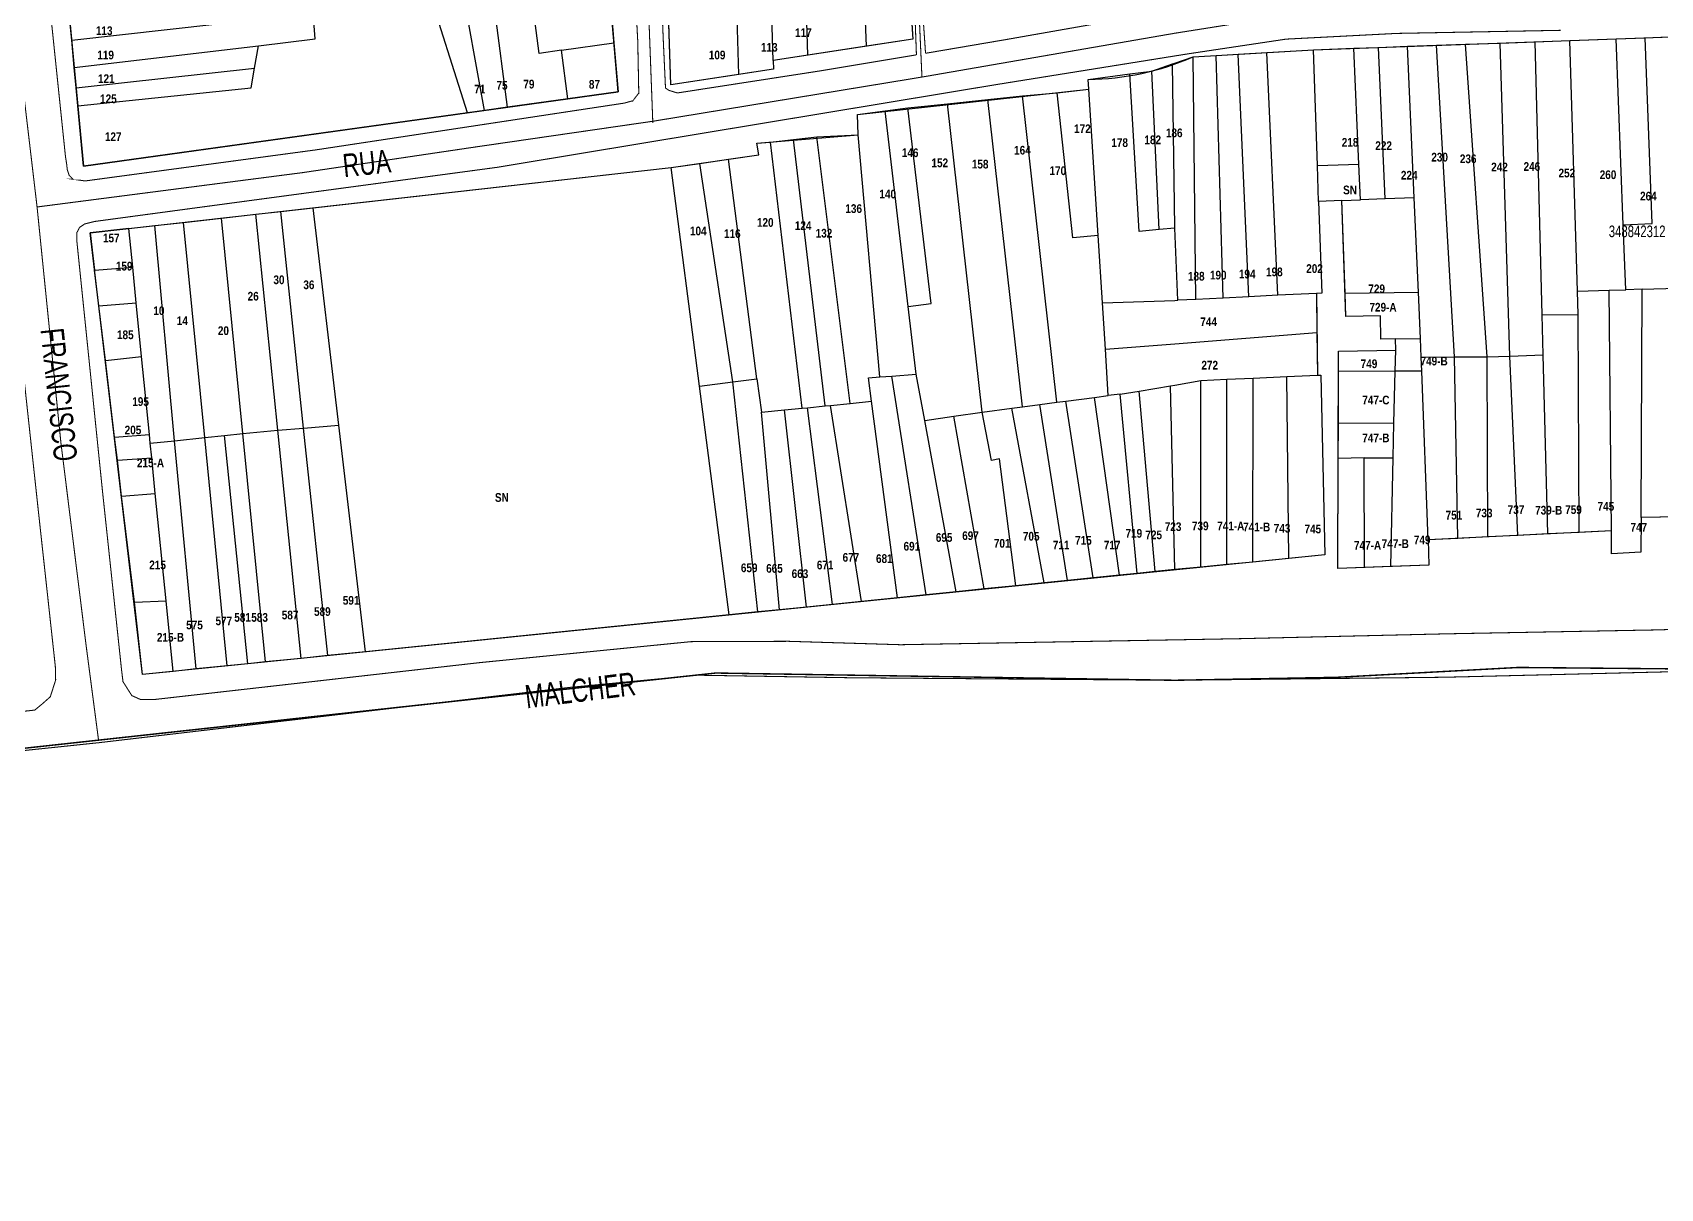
# Model space of a CAD drawing. Extents: x 203136 to 205923, y 4839890 to 4842982.
# Drawn here: x 204439.9 to 204720.6, y 4839889.9 to 4840089.2 of the extents above; entities that cross this region are included whole.
import ezdxf
from ezdxf.enums import TextEntityAlignment as Align

# ---------------------------------------------------------------- set-up
doc = ezdxf.new("R2010")
doc.units = 0
doc.header["$LTSCALE"] = 1.5
doc.header["$MEASUREMENT"] = 0
doc.linetypes.add('TRACO_11', pattern=[8, 3, -1, 3, -1])
for name, color, linetype in [('CD_MALHA_LOTES', 40, 'CONTINUOUS'), ('CD_TXT_QUADRA', 7, 'CONTINUOUS'), ('LM-LIM-SETOR-FISCAL', 7, 'CONTINUOUS'), ('RU-QUADRAS', 210, 'CONTINUOUS'), ('SV-EIXO-RUA-PAV', 20, 'CONTINUOUS'), ('SV-RUA-PAVIM-S-GUIA-C-GUIA', 7, 'CONTINUOUS'), ('SV-TXT-RUA-PAV-S-GUIA-C-GUIA', 7, 'CONTINUOUS'), ('Th_NmrPort', 1, 'CONTINUOUS')]:
    doc.layers.add(name, color=color, linetype=linetype)
doc.styles.add('3488-41-2D_TXTB$0$ARIAL', font='ARIAL.TTF')
doc.styles.add('ARIAL', font='ARIAL.TTF')
doc.styles.get("Standard").update_dxf_attribs({"font": 'swisscbo.ttf'})
doc.linetypes.add('Limite', pattern='A,20,-3,[130,ltypeshp.shx,S=6.35,R=0,X=0,Y=0],-3,20', length=46)

msp = doc.modelspace()

# ---------------------------------------------------------------- linework, layer by layer
at = {"layer": 'CD_MALHA_LOTES', "linetype": 'Continuous', "flags": 128}
for points in [[(204573.58, 4840085.35), (204572, 4840136.61)], [(204583.66, 4840086.89), (204582.47, 4840116.89)], [(204589.77, 4840117.18), (204591.67, 4840088.11)], [(204549.93, 4840080.21), (204548.87, 4840113.55)], [(204561.68, 4840082.01), (204560.95, 4840105.52)], [(204567.61, 4840084.43), (204566.94, 4840105.91)], [(204514.87, 4840075.38), (204507.68, 4840098.11)], [(204517.84, 4840075.79), (204513.65, 4840098.92)], [(204539.46, 4840095.38), (204540.14, 4840087.43)], [(204446.66, 4840087.92), (204488.3, 4840092.57)], [(204488.61, 4840088.12), (204488.3, 4840092.57)], [(204521.81, 4840076.34), (204519.63, 4840092.67)], [(204527.27, 4840085.64), (204526.23, 4840093.57)], [(204446.66, 4840087.92), (204446.29, 4840091.81)], [(204447.1, 4840083.18), (204446.66, 4840087.92)], [(204447.1, 4840083.18), (204478.88, 4840086.96)], [(204478.17, 4840083.07), (204478.88, 4840086.96)], [(204478.88, 4840086.96), (204488.61, 4840088.12)], [(204531.09, 4840086.17), (204540.14, 4840087.43)], [(204540.14, 4840087.43), (204540.87, 4840078.98)], [(204583.66, 4840086.89), (204573.58, 4840085.35)], [(204591.67, 4840088.11), (204583.66, 4840086.89)], [(204660.73, 4840086.27), (204667.72, 4840086.52)], [(204667.72, 4840086.52), (204671.96, 4840086.67)], [(204668.59, 4840066.54), (204667.72, 4840086.52)], [(204671.96, 4840086.67), (204676.96, 4840086.85)], [(204673.11, 4840060.56), (204671.96, 4840086.67)], [(204676.96, 4840086.85), (204681.95, 4840087.03)], [(204678.11, 4840060.75), (204676.96, 4840086.85)], [(204681.95, 4840087.03), (204686.95, 4840087.21)], [(204685.03, 4840033.32), (204681.95, 4840087.03)], [(204686.95, 4840087.21), (204692.95, 4840087.42)], [(204690.71, 4840033.34), (204686.95, 4840087.21)], [(204692.95, 4840087.42), (204698.94, 4840087.64)], [(204694.62, 4840033.45), (204692.95, 4840087.42)], [(204698.94, 4840087.64), (204704.94, 4840087.85)], [(204700.16, 4840040.55), (204698.94, 4840087.64)], [(204704.94, 4840087.85), (204712.94, 4840088.14)], [(204706.28, 4840044.63), (204704.94, 4840087.85)], [(204712.94, 4840088.14), (204717.93, 4840088.32)], [(204714.15, 4840056.08), (204712.94, 4840088.14)], [(204714.15, 4840056.08), (204719.11, 4840056.28), (204717.93, 4840088.32)], [(204717.93, 4840088.32), (204721.93, 4840088.46)], [(204531.09, 4840086.17), (204527.27, 4840085.64)], [(204532.19, 4840077.78), (204531.09, 4840086.17)], [(204567.61, 4840084.43), (204567.66, 4840082.92), (204561.68, 4840082.01)], [(204573.58, 4840085.35), (204567.61, 4840084.43)], [(204632.86, 4840082.59), (204636.43, 4840083.82)], [(204636.43, 4840083.82), (204636.83, 4840083.96)], [(204636.83, 4840055.64), (204636.43, 4840083.82)], [(204636.83, 4840083.96), (204640, 4840085.05)], [(204640, 4840085.05), (204643.99, 4840085.29)], [(204640.45, 4840043.2), (204640, 4840085.05)], [(204643.99, 4840085.29), (204647.74, 4840085.51)], [(204645.15, 4840043.44), (204643.99, 4840085.29)], [(204647.74, 4840085.51), (204652.73, 4840085.81)], [(204649.58, 4840043.66), (204647.74, 4840085.51)], [(204652.73, 4840085.81), (204660.73, 4840086.27)], [(204654.57, 4840043.92), (204652.73, 4840085.81)], [(204661.42, 4840066.29), (204660.73, 4840086.27)], [(204447.43, 4840079.67), (204447.1, 4840083.18)], [(204447.43, 4840079.67), (204478.17, 4840083.07)], [(204477.56, 4840079.7), (204478.17, 4840083.07)], [(204561.68, 4840082.01), (204549.93, 4840080.21)], [(204621.92, 4840081.13), (204629.1, 4840082.09)], [(204622.02, 4840079.48), (204621.92, 4840081.13)], [(204629.1, 4840082.09), (204632.86, 4840082.59)], [(204630.71, 4840054.9), (204629.1, 4840082.09)], [(204634.13, 4840055.25), (204632.86, 4840082.59)], [(204447.73, 4840076.57), (204447.43, 4840079.67)], [(204447.73, 4840076.57), (204477.56, 4840079.7)], [(204540.87, 4840078.98), (204532.19, 4840077.78)], [(204604.59, 4840077.66), (204610.57, 4840078.29)], [(204610.57, 4840078.29), (204616.54, 4840078.86)], [(204616.51, 4840025.48), (204610.57, 4840078.29)], [(204616.54, 4840078.86), (204622.02, 4840079.48)], [(204619.26, 4840053.83), (204616.54, 4840078.86)], [(204623.65, 4840054.23), (204622.02, 4840079.48)], [(204448.7, 4840066.2), (204447.73, 4840076.57)], [(204514.87, 4840075.38), (204448.7, 4840066.2)], [(204517.84, 4840075.79), (204514.87, 4840075.38)], [(204521.81, 4840076.34), (204517.84, 4840075.79)], [(204532.19, 4840077.78), (204521.81, 4840076.34)], [(204582.27, 4840071.58), (204582.11, 4840075.11), (204586.92, 4840075.74)], [(204586.92, 4840075.74), (204590.8, 4840076.22)], [(204590.89, 4840041.98), (204586.92, 4840075.74)], [(204590.8, 4840076.22), (204597.64, 4840076.93)], [(204594.85, 4840042.51), (204590.8, 4840076.22)], [(204597.64, 4840076.93), (204604.59, 4840077.66)], [(204603.62, 4840023.79), (204597.64, 4840076.93)], [(204610.56, 4840024.7), (204604.59, 4840077.66)], [(204559.91, 4840067.39), (204565.11, 4840068.14), (204564.8, 4840070.17), (204567.15, 4840070.35)], [(204567.15, 4840070.35), (204571.12, 4840070.8)], [(204572.61, 4840024.46), (204567.15, 4840070.35)], [(204571.12, 4840070.8), (204575.09, 4840071.25)], [(204576.54, 4840024.86), (204571.12, 4840070.8)], [(204575.09, 4840071.25), (204582.27, 4840071.58)], [(204580.87, 4840025.29), (204575.09, 4840071.25)], [(204585.96, 4840029.84), (204582.27, 4840071.58)], [(204554.96, 4840066.67), (204559.91, 4840067.39)], [(204564.8, 4840029.55), (204559.91, 4840067.39)], [(204488.28, 4840059.02), (204550.01, 4840065.96)], [(204550.01, 4840065.96), (204554.96, 4840066.67)], [(204554.88, 4840028.27), (204550.01, 4840065.96)], [(204560.61, 4840029.01), (204554.96, 4840066.67)], [(204661.42, 4840066.29), (204668.59, 4840066.54)], [(204661.63, 4840060.11), (204661.42, 4840066.29)], [(204668.86, 4840060.39), (204668.59, 4840066.54)], [(204482.69, 4840058.38), (204488.28, 4840059.02)], [(204492.71, 4840021.54), (204488.28, 4840059.02)], [(204661.63, 4840060.11), (204662.18, 4840044.3), (204661.25, 4840044.25)], [(204665.63, 4840060.26), (204661.63, 4840060.11)], [(204665.63, 4840060.26), (204668.86, 4840060.39)], [(204666.18, 4840044.27), (204665.63, 4840060.26)], [(204673.11, 4840060.56), (204668.86, 4840060.39)], [(204678.11, 4840060.75), (204673.11, 4840060.56)], [(204678.83, 4840044.47), (204678.11, 4840060.75)], [(204456.49, 4840055.43), (204460.97, 4840055.93)], [(204460.97, 4840055.93), (204465.95, 4840056.49)], [(204464.39, 4840018.81), (204460.97, 4840055.93)], [(204465.95, 4840056.49), (204472.48, 4840057.23)], [(204469.58, 4840019.42), (204465.95, 4840056.49)], [(204472.48, 4840057.23), (204478.37, 4840057.9)], [(204476.16, 4840020.07), (204472.48, 4840057.23)], [(204478.37, 4840057.9), (204482.69, 4840058.38)], [(204482.18, 4840020.66), (204478.37, 4840057.9)], [(204486.62, 4840021), (204482.69, 4840058.38)], [(204636.83, 4840055.52), (204636.83, 4840055.64)], [(204714.58, 4840044.89), (204714.15, 4840056.08)], [(204456.49, 4840055.43), (204449.83, 4840054.68)], [(204449.83, 4840054.68), (204450.59, 4840048.28)], [(204457.16, 4840048.75), (204456.49, 4840055.43)], [(204623.65, 4840054.23), (204619.26, 4840053.83)], [(204624.37, 4840042.64), (204623.65, 4840054.23)], [(204634.13, 4840055.25), (204630.71, 4840054.9)], [(204636.83, 4840055.52), (204634.13, 4840055.25)], [(204637.33, 4840043.06), (204636.83, 4840055.52)], [(204450.59, 4840048.28), (204457.16, 4840048.75)], [(204451.33, 4840042.11), (204450.59, 4840048.28)], [(204457.77, 4840042.64), (204457.16, 4840048.75)], [(204666.18, 4840044.27), (204678.83, 4840044.47)], [(204679.18, 4840036.46), (204678.83, 4840044.47)], [(204706.28, 4840044.63), (204711.71, 4840044.8)], [(204706.4, 4840040.63), (204706.28, 4840044.63)], [(204711.71, 4840044.8), (204714.58, 4840044.89)], [(204712.1, 4840003.33), (204711.71, 4840044.8)], [(204717.44, 4840044.98), (204714.58, 4840044.89)], [(204717.22, 4840005.64), (204717.44, 4840044.98)], [(204717.44, 4840044.98), (204723.48, 4840045.16)], [(204451.33, 4840042.11), (204457.77, 4840042.64)], [(204452.46, 4840032.68), (204451.33, 4840042.11)], [(204458.7, 4840033.38), (204457.77, 4840042.64)], [(204590.89, 4840041.98), (204594.85, 4840042.51)], [(204592.26, 4840030.3), (204590.89, 4840041.98)], [(204624.37, 4840042.64), (204636.83, 4840043.04)], [(204624.86, 4840034.64), (204624.37, 4840042.64)], [(204636.83, 4840043.04), (204637.33, 4840043.06)], [(204640.45, 4840043.2), (204637.33, 4840043.06)], [(204645.15, 4840043.44), (204640.45, 4840043.2)], [(204649.58, 4840043.66), (204645.15, 4840043.44)], [(204654.57, 4840043.92), (204649.58, 4840043.66)], [(204661.25, 4840044.25), (204654.57, 4840043.92)], [(204661.25, 4840044.25), (204661.34, 4840037.52)], [(204666.32, 4840040.28), (204666.18, 4840044.27)], [(204672.32, 4840040.38), (204666.32, 4840040.28)], [(204672.38, 4840036.39), (204672.32, 4840040.38)], [(204700.16, 4840040.55), (204706.4, 4840040.63)], [(204700.34, 4840033.65), (204700.16, 4840040.55)], [(204706.53, 4840003.05), (204706.4, 4840040.63)], [(204636.83, 4840035.58), (204661.34, 4840037.52)], [(204661.34, 4840037.52), (204661.44, 4840030.14)], [(204674.91, 4840036.41), (204672.38, 4840036.39)], [(204674.91, 4840036.41), (204679.18, 4840036.46)], [(204674.95, 4840034.44), (204674.91, 4840036.41)], [(204679.32, 4840033.26), (204679.18, 4840036.46)], [(204452.46, 4840032.68), (204458.7, 4840033.38)], [(204460.05, 4840019.92), (204458.7, 4840033.38)], [(204624.86, 4840034.64), (204636.83, 4840035.58)], [(204625.35, 4840026.63), (204624.86, 4840034.64)], [(204665.07, 4840030.8), (204665.08, 4840034.3), (204674.95, 4840034.44)], [(204674.8, 4840030.84), (204674.95, 4840034.44)], [(204679.32, 4840033.26), (204685.03, 4840033.32)], [(204679.41, 4840030.86), (204679.32, 4840033.26)], [(204685.03, 4840033.32), (204690.71, 4840033.34)], [(204685.66, 4840002), (204685.03, 4840033.32)], [(204690.71, 4840033.34), (204694.62, 4840033.45)], [(204690.82, 4840002.26), (204690.71, 4840033.34)], [(204694.62, 4840033.45), (204700.34, 4840033.65)], [(204695.98, 4840002.52), (204694.62, 4840033.45)], [(204701.14, 4840002.78), (204700.34, 4840033.65)], [(204454.04, 4840019.47), (204452.46, 4840032.68)], [(204665.04, 4840021.8), (204665.07, 4840030.8)], [(204674.8, 4840030.84), (204665.07, 4840030.8)], [(204674.6, 4840021.88), (204674.8, 4840030.84)], [(204679.41, 4840030.86), (204674.8, 4840030.84)], [(204680.5, 4840001.74), (204679.41, 4840030.86)], [(204554.88, 4840028.27), (204560.61, 4840029.01)], [(204559.98, 4839988.82), (204554.88, 4840028.27)], [(204560.61, 4840029.01), (204564.8, 4840029.55)], [(204564.94, 4839989.33), (204560.61, 4840029.01)], [(204564.8, 4840029.55), (204565.55, 4840023.75)], [(204584.54, 4840025.66), (204584.01, 4840029.7), (204585.96, 4840029.84)], [(204585.96, 4840029.84), (204588.05, 4840030)], [(204588.05, 4840030), (204592.26, 4840030.3)], [(204593.95, 4839992.27), (204588.05, 4840030)], [(204593.73, 4840022.31), (204592.26, 4840030.3)], [(204630.67, 4840027.37), (204636.08, 4840028.32)], [(204636.08, 4840028.32), (204636.83, 4840028.45)], [(204636.83, 4839996.63), (204636.08, 4840028.32)], [(204636.83, 4840028.45), (204641.33, 4840029.23)], [(204641.32, 4839997.06), (204641.33, 4840029.23)], [(204641.33, 4840029.23), (204645.83, 4840029.44)], [(204645.79, 4839997.5), (204645.83, 4840029.44)], [(204645.83, 4840029.44), (204650.32, 4840029.64)], [(204650.27, 4839997.94), (204650.32, 4840029.64)], [(204650.32, 4840029.64), (204656.17, 4840029.91)], [(204656.17, 4840029.91), (204661.44, 4840030.14)], [(204656.49, 4839998.54), (204656.17, 4840029.91)], [(204661.44, 4840030.14), (204662.01, 4840030.17), (204662.71, 4839999.15)], [(204573.51, 4840024.55), (204576.54, 4840024.86)], [(204576.54, 4840024.86), (204577.49, 4840024.95)], [(204577.49, 4840024.95), (204580.87, 4840025.29)], [(204582.82, 4839991.14), (204577.49, 4840024.95)], [(204580.87, 4840025.29), (204584.54, 4840025.66)], [(204589, 4839991.77), (204584.54, 4840025.66)], [(204610.56, 4840024.7), (204613.57, 4840025.09)], [(204613.57, 4840025.09), (204616.51, 4840025.48)], [(204618.33, 4839994.75), (204613.57, 4840025.09)], [(204616.51, 4840025.48), (204618.02, 4840025.67)], [(204618.02, 4840025.67), (204622.99, 4840026.32)], [(204622.74, 4839995.19), (204618.02, 4840025.67)], [(204622.99, 4840026.32), (204625.35, 4840026.63)], [(204627.28, 4839995.66), (204622.99, 4840026.32)], [(204627.4, 4840026.9), (204625.35, 4840026.63)], [(204627.4, 4840026.9), (204630.67, 4840027.37)], [(204630.36, 4839995.97), (204627.4, 4840026.9)], [(204633.45, 4839996.28), (204630.67, 4840027.37)], [(204565.55, 4840023.75), (204569.53, 4840024.15)], [(204568.68, 4839989.71), (204565.55, 4840023.75)], [(204569.53, 4840024.15), (204572.61, 4840024.46)], [(204573.33, 4839990.18), (204569.53, 4840024.15)], [(204572.61, 4840024.46), (204573.51, 4840024.55)], [(204577.81, 4839990.63), (204573.51, 4840024.55)], [(204593.73, 4840022.31), (204598.76, 4840023.06)], [(204599.13, 4839992.8), (204593.73, 4840022.31)], [(204598.76, 4840023.06), (204603.62, 4840023.79)], [(204603.95, 4839993.29), (204598.76, 4840023.06)], [(204603.62, 4840023.79), (204608.76, 4840024.46)], [(204609.41, 4839993.84), (204606.63, 4840015.73), (204605.23, 4840015.44), (204603.62, 4840023.79)], [(204608.76, 4840024.46), (204610.56, 4840024.7)], [(204614.29, 4839994.34), (204608.76, 4840024.46)], [(204454.04, 4840019.47), (204460.05, 4840019.92)], [(204454.52, 4840015.5), (204454.04, 4840019.47)], [(204460.2, 4840018.43), (204460.05, 4840019.92)], [(204464.39, 4840018.81), (204469.58, 4840019.42)], [(204469.58, 4840019.42), (204472.97, 4840019.75)], [(204473.44, 4839980.04), (204469.58, 4840019.42)], [(204472.97, 4840019.75), (204476.16, 4840020.07)], [(204476.99, 4839980.4), (204472.97, 4840019.75)], [(204476.16, 4840020.07), (204482.18, 4840020.66)], [(204480.05, 4839980.71), (204476.16, 4840020.07)], [(204482.18, 4840020.66), (204486.62, 4840021)], [(204486.19, 4839981.33), (204482.18, 4840020.66)], [(204486.62, 4840021), (204492.71, 4840021.54)], [(204490.79, 4839981.8), (204486.62, 4840021)], [(204497.32, 4839982.46), (204492.71, 4840021.54)], [(204665.02, 4840015.8), (204665.04, 4840021.8)], [(204674.6, 4840021.88), (204665.04, 4840021.8)], [(204674.48, 4840015.9), (204674.6, 4840021.88)], [(204460.2, 4840018.43), (204464.39, 4840018.81)], [(204460.45, 4840015.93), (204460.2, 4840018.43)], [(204468.12, 4839979.5), (204464.39, 4840018.81)], [(204454.52, 4840015.5), (204460.45, 4840015.93)], [(204455.26, 4840009.3), (204454.52, 4840015.5)], [(204461.06, 4840009.78), (204460.45, 4840015.93)], [(204664.96, 4839996.8), (204665.02, 4840015.8)], [(204669.46, 4840015.88), (204665.02, 4840015.8)], [(204669.46, 4840015.88), (204674.48, 4840015.9)], [(204669.52, 4839996.97), (204669.46, 4840015.88)], [(204674.08, 4839997.15), (204674.48, 4840015.9)], [(204455.26, 4840009.3), (204461.06, 4840009.78)], [(204457.46, 4839991), (204455.26, 4840009.3)], [(204462.91, 4839991.27), (204461.06, 4840009.78)], [(204717.22, 4840005.64), (204717.19, 4839999.64)], [(204723.67, 4840005.75), (204717.22, 4840005.64)], [(204695.98, 4840002.52), (204690.82, 4840002.26)], [(204701.14, 4840002.78), (204695.98, 4840002.52)], [(204706.53, 4840003.05), (204701.14, 4840002.78)], [(204712.1, 4840003.33), (204706.53, 4840003.05)], [(204712.14, 4839999.33), (204712.1, 4840003.33)], [(204680.5, 4840001.74), (204680.66, 4839997.4), (204674.08, 4839997.15)], [(204685.66, 4840002), (204680.5, 4840001.74)], [(204690.82, 4840002.26), (204685.66, 4840002)], [(204717.19, 4839999.64), (204712.14, 4839999.33)], [(204641.32, 4839997.06), (204636.83, 4839996.63)], [(204645.79, 4839997.5), (204641.32, 4839997.06)], [(204650.27, 4839997.94), (204645.79, 4839997.5)], [(204656.49, 4839998.54), (204650.27, 4839997.94)], [(204662.71, 4839999.15), (204656.49, 4839998.54)], [(204669.52, 4839996.97), (204664.96, 4839996.8)], [(204674.08, 4839997.15), (204669.52, 4839996.97)], [(204614.29, 4839994.34), (204609.41, 4839993.84)], [(204618.33, 4839994.75), (204614.29, 4839994.34)], [(204622.74, 4839995.19), (204618.33, 4839994.75)], [(204627.28, 4839995.66), (204622.74, 4839995.19)], [(204630.36, 4839995.97), (204627.28, 4839995.66)], [(204633.45, 4839996.28), (204630.36, 4839995.97)], [(204636.83, 4839996.63), (204633.45, 4839996.28)], [(204457.46, 4839991), (204462.91, 4839991.27)], [(204464.13, 4839979.09), (204462.91, 4839991.27)], [(204582.82, 4839991.14), (204577.81, 4839990.63)], [(204589, 4839991.77), (204582.82, 4839991.14)], [(204593.95, 4839992.27), (204589, 4839991.77)], [(204599.13, 4839992.8), (204593.95, 4839992.27)], [(204603.95, 4839993.29), (204599.13, 4839992.8)], [(204609.41, 4839993.84), (204603.95, 4839993.29)], [(204458.83, 4839978.55), (204457.46, 4839991)], [(204559.98, 4839988.82), (204497.32, 4839982.46)], [(204564.94, 4839989.33), (204559.98, 4839988.82)], [(204568.68, 4839989.71), (204564.94, 4839989.33)], [(204573.33, 4839990.18), (204568.68, 4839989.71)], [(204577.81, 4839990.63), (204573.33, 4839990.18)], [(204473.44, 4839980.04), (204468.12, 4839979.5)], [(204476.99, 4839980.4), (204473.44, 4839980.04)], [(204480.05, 4839980.71), (204476.99, 4839980.4)], [(204486.19, 4839981.33), (204480.05, 4839980.71)], [(204490.79, 4839981.8), (204486.19, 4839981.33)], [(204497.32, 4839982.46), (204490.79, 4839981.8)], [(204464.13, 4839979.09), (204458.83, 4839978.55)], [(204468.12, 4839979.5), (204464.13, 4839979.09)]]:
    msp.add_lwpolyline(points, dxfattribs=at)
at = {"layer": 'LM-LIM-SETOR-FISCAL', "linetype": 'Limite', "ltscale": 0.1, "flags": 128}
msp.add_lwpolyline([(205796.637551, 4840879.134685, 0.25, 0.25, 0), (205808.48727, 4840856.309356, 0.25, 0.25, 0), (205816.796096, 4840831.429166, 0.25, 0.25, 0), (205829.551494, 4840801.498184, 0.25, 0.25, 0), (205834.603136, 4840789.879406, 0.25, 0.25, 0), (205840.59, 4840778.23, 0.25, 0.25, 0), (205847.483918, 4840761.167439, 0.25, 0.25, 0), (205854.08, 4840746.99, 0.25, 0.25, 0), (205877.51, 4840691.54, 0.25, 0.25, 0), (205884.885858, 4840672.908494, 0.25, 0.25, 0), (205901.13444, 4840629.162311, 0.25, 0.25, 0), (205904.259167, 4840621.03802, 0.25, 0.25, 0), (205906.967264, 4840612.705414, 0.25, 0.25, 0), (205909.675361, 4840602.289656, 0.25, 0.25, 0), (205911.34, 4840594.51, 0.25, 0.25, 0), (205912.69, 4840584.83, 0.25, 0.25, 0), (205913.98, 4840572.23, 0.25, 0.25, 0), (205913.32, 4840564.48, 0.25, 0.25, 0), (205914.03, 4840545.8, 0.25, 0.25, 0), (205913.91, 4840549.03, 0.25, 0.25, 0), (205914.63, 4840531, 0.25, 0.25, 0), (205917.39, 4840498.82, 0.25, 0.25, 0), (205919.73, 4840454.56, 0.25, 0.25, 0), (205923.14, 4840407.79, 0.25, 0.25, 0), (205897.79, 4840407.51, 0.25, 0.25, 0), (205858.91, 4840407.06, 0.25, 0.25, 0), (205796.08, 4840405.24, 0.25, 0.25, 0), (205764.26, 4840405.98, 0.25, 0.25, 0), (205736.74, 4840400.96, 0.25, 0.25, 0), (205726.05, 4840399.81, 0.25, 0.25, 0), (205697.41, 4840396.68, 0.25, 0.25, 0), (205662.09, 4840393.46, 0.25, 0.25, 0), (205636.95, 4840391.19, 0.25, 0.25, 0), (205616.4, 4840390.16, 0.25, 0.25, 0), (205576.04, 4840387.63, 0.25, 0.25, 0), (205567, 4840387.4, 0.25, 0.25, 0), (205549.68, 4840367.85, 0.25, 0.25, 0), (205538.067517, 4840352.483878, 0.25, 0.25, 0), (205492.4, 4840341.86, 0.25, 0.25, 0), (205506.65, 4840286.68, 0.25, 0.25, 0), (205534.31, 4840190.98, 0.25, 0.25, 0), (205544.65, 4840144.32, 0.25, 0.25, 0), (205560.85, 4840102.55, 0.25, 0.25, 0), (205560.78, 4840096.06, 0.25, 0.25, 0), (205552, 4840082.31, 0.25, 0.25, 0), (205542.1, 4840064.81, 0.25, 0.25, 0), (205533.33, 4840045.06, 0.25, 0.25, 0), (205512.8, 4840009.23, 0.25, 0.25, 0), (205504.55, 4839990.93, 0.25, 0.25, 0), (205495.61, 4839960.4, 0.25, 0.25, 0), (205494.7, 4839946.99, 0.25, 0.25, 0), (205488.84, 4839943.92, 0.25, 0.25, 0), (205481.22, 4839947.04, 0.25, 0.25, 0), (205441.48, 4839954.26, 0.25, 0.25, 0), (205421.36, 4839957.89, 0.25, 0.25, 0), (205314.35, 4839973.26, 0.25, 0.25, 0), (205291.86, 4839974.37, 0.25, 0.25, 0), (205200.91, 4839976.33, 0.25, 0.25, 0), (205183.28, 4839976.72, 0.25, 0.25, 0), (205166.57, 4839976.23, 0.25, 0.25, 0), (205097.95, 4839974.93, 0.25, 0.25, 0), (205037.73, 4839972.91, 0.25, 0.25, 0), (204995.55, 4839971.58, 0.25, 0.25, 0), (204940.72, 4839991.63, 0.25, 0.25, 0), (204932.09, 4839998.44, 0.25, 0.25, 0), (204928.74, 4839994.95, 0.25, 0.25, 0), (204913.47, 4839976.19, 0.25, 0.25, 0), (204908.3, 4839968.72, 0.25, 0.25, 0), (204905.09, 4839962.5, 0.25, 0.25, 0), (204893.29, 4839968.65, 0.25, 0.25, 0), (204883.26, 4839970.95, 0.25, 0.25, 0), (204868.8, 4839976.99, 0.25, 0.25, 0), (204861.053542, 4839982.681503, 0.25, 0.25, 0), (204800.909102, 4839981.356998, 0.25, 0.25, 0), (204731.877092, 4839979.439442, 0.25, 0.25, 0), (204696.03, 4839979.76, 0.25, 0.25, 0), (204664.74, 4839978.06, 0.25, 0.25, 0), (204636.84, 4839977.55, 0.25, 0.25, 0), (204557.699106, 4839978.800257, 0.25, 0.25, 0), (204516.152063, 4839974.32596, 0.25, 0.25, 0), (204352.520633, 4839956.428773, 0.25, 0.25, 0), (204250.25099, 4839944.923438, 0.25, 0.25, 0), (204195.281056, 4839939.809956, 0.25, 0.25, 0), (204097.805302, 4839928.943806, 0.25, 0.25, 0), (204039.000257, 4839922.551953, 0.25, 0.25, 0), (204030.690849, 4839922.551953, 0.25, 0.25, 0), (203988.15, 4839917.93, 0.18, 0.18, 0), (203988.14, 4839917.59, 0.25, 0.25, 0), (203919.472612, 4839909.768248, 0.25, 0.25, 0), (203890.070089, 4839906.572321, 0.25, 0.25, 0), (203815.393881, 4839897.540816, 0.25, 0.25, 0), (203772.628171, 4839890.109255, 0.25, 0.25, 0), (203777.302692, 4839897.541428, 0.25, 0.25, 0), (203783.27, 4839903.66, 0.25, 0.25, 0), (203892.75, 4840066.08, 0.25, 0.25, 0), (203872.83, 4840076.81, 0.25, 0.25, 0), (203836.8, 4840099.66, 0.25, 0.25, 0), (203772.86, 4840143.28, 0.25, 0.25, 0), (203681.29, 4840204.82, 0.25, 0.25, 0), (203664.64, 4840215.67, 0.25, 0.25, 0), (203605.82, 4840255.28, 0.25, 0.25, 0), (203559.67, 4840284.61, 0.25, 0.25, 0), (203528.03, 4840306, 0.25, 0.25, 0), (203497.1, 4840325.04, 0.25, 0.25, 0), (203475.133068, 4840329.93495, 0.25, 0.25, 0)], format="xyseb", dxfattribs=at)
at = {"layer": 'RU-QUADRAS', "color": 6, "linetype": 'Continuous'}
msp.add_lwpolyline([(204548.23, 4840133.51, -0.1021991596), (204552.16, 4840159.36, -0.023843094), (204577.06, 4840208.77), (204610.46, 4840189.01), (204590.17, 4840149.62), (204588.21, 4840142.9), (204591.67, 4840088.11), (204567.61, 4840084.43), (204567.66, 4840082.92), (204549.93, 4840080.21)], format="xyb", close=True, dxfattribs=at)
msp.add_lwpolyline([(204444.57, 4840110.06), (204448.7, 4840066.2), (204540.87, 4840078.98), (204538.43, 4840107.35)], dxfattribs=at)
msp.add_lwpolyline([(204740.57, 4840006.03), (204717.22, 4840005.64), (204717.19, 4839999.64), (204712.14, 4839999.33), (204712.1, 4840003.33), (204680.5, 4840001.74), (204680.66, 4839997.4), (204664.96, 4839996.8), (204665.08, 4840034.3), (204674.95, 4840034.44), (204674.91, 4840036.41), (204672.38, 4840036.39), (204672.32, 4840040.38), (204666.32, 4840040.28), (204665.63, 4840060.26), (204661.63, 4840060.11), (204662.18, 4840044.3), (204661.25, 4840044.25), (204661.44, 4840030.14), (204662.01, 4840030.17), (204662.71, 4839999.15), (204458.83, 4839978.55), (204449.83, 4840054.68), (204550.01, 4840065.96), (204565.11, 4840068.14), (204564.8, 4840070.17), (204582.27, 4840071.58), (204582.11, 4840075.11), (204622.02, 4840079.48), (204621.92, 4840081.13, 0.0998949024), (204640, 4840085.05), (204660.73, 4840086.27), (204731.94, 4840088.83)], format="xyb", dxfattribs=at)
at = {"layer": 'SV-EIXO-RUA-PAV', "const_width": 0.18}
for points in [[(204574.765239, 4840213.527804), (204561.657731, 4840187.217806), (204548.360259, 4840160.432897), (204545.130873, 4840148.085245), (204544.371017, 4840131.083477), (204546.080692, 4840093.850554), (204546.840548, 4840073.6194)], [(204424.052827, 4840206.908645), (204429.636976, 4840161.401041), (204435.349496, 4840104.211655), (204440.676903, 4840059.15335), (204444.784782, 4840018.523854), (204449.149404, 4839983.41432), (204451.273997, 4839967.229922)], [(204614.467692, 4840190.922102), (204609.813577, 4840182.896127), (204599.365563, 4840163.519811), (204593.714137, 4840152.644378), (204591.529553, 4840147.515353), (204590.294787, 4840142.671274), (204590.009842, 4840138.444577), (204590.294787, 4840130.371112), (204590.959661, 4840117.263604), (204591.814498, 4840103.728677), (204592.764318, 4840092.140879), (204593.239228, 4840081.550393)], [(204636.844152, 4840089.107252), (204648.979095, 4840091.02828), (204653.095015, 4840092.427033), (204658.844098, 4840092.307077), (204677.843364, 4840093.037818), (204703.282285, 4840093.129161), (204719.038888, 4840093.677216), (204756.398021, 4840096.23481)], [(204440.676903, 4840059.15335), (204486.432031, 4840065.071025), (204515.876434, 4840069.440195), (204546.983021, 4840073.951837), (204593.239228, 4840081.550393), (204636.844152, 4840089.107252)], [(204636.83646, 4839977.54926), (204683.502205, 4839978.075422), (204753.230743, 4839979.770213), (204825.864637, 4839981.707117), (204847.412692, 4839981.707117), (204854.676081, 4839981.222891), (204860.486793, 4839980.012326), (204869.929199, 4839976.622744), (204872.592442, 4839973.959501)], [(203816.946552, 4839897.897188), (203910.719876, 4839909.363498), (203988.150414, 4839917.930281), (204182.814081, 4839938.424661), (204266.90035, 4839946.925546), (204287.460629, 4839949.034293), (204317.246675, 4839952.724599), (204451.331715, 4839966.790245), (204532.470621, 4839976.316201), (204554.61246, 4839978.424948), (204580.837002, 4839977.988346), (204636.83646, 4839977.54926)]]:
    msp.add_lwpolyline(points, dxfattribs=at)
at = {"layer": 'SV-RUA-PAVIM-S-GUIA-C-GUIA', "linetype": 'Continuous', "const_width": 0.18}
for points in [[(204592.29, 4840085.38), (204575.92, 4840082.65), (204551.07, 4840078.81), (204549.61, 4840079.26), (204549.05, 4840079.64), (204549, 4840080.2), (204548.65, 4840087.75), (204546.83, 4840131.41), (204546.97, 4840140.12), (204547.6, 4840147.7), (204548.63, 4840153.17), (204550.87, 4840160.57), (204558.12, 4840176.33), (204576.46, 4840210.24), (204577.66, 4840209.91), (204587.06, 4840204.64), (204611.71, 4840190.12), (204611.65, 4840188.61)], [(204442.59, 4840096.53), (204445.57, 4840067.87), (204445.78, 4840066.53), (204445.88, 4840065.61), (204446.22, 4840064.58), (204446.87, 4840063.94), (204446.86, 4840063.94), (204448.94, 4840063.64), (204448.97, 4840063.64), (204488.71, 4840068.99), (204541.92, 4840077.06), (204543.39, 4840077.47), (204543.39, 4840077.46), (204544.37, 4840078.72), (204544.42, 4840078.71), (204544.24, 4840087.78), (204543.17, 4840107.98)], [(204636.84, 4840092.98), (204627.78, 4840091.54), (204607.93, 4840088.05), (204593.86, 4840085.65)], [(204636.84, 4839984.52), (204589.54, 4839983.68), (204570.2, 4839984.27), (204553.42, 4839984.21), (204517.05, 4839980.6), (204460.78, 4839974.22), (204458.48, 4839974.25), (204457.01, 4839974.91), (204455.49, 4839977.31), (204455.26, 4839979.18), (204451.97, 4840010.01), (204447.53, 4840053.31), (204447.51, 4840054.69), (204448.02, 4840055.64), (204448.88, 4840056.22), (204450.65, 4840056.66), (204519.94, 4840065.98), (204605.91, 4840080.23), (204636.84, 4840085.19)], [(204636.84, 4839984.52), (204648.42, 4839984.73), (204683.73, 4839985.56), (204719.74, 4839986.23), (204752.53, 4839987.21), (204825.44, 4839988.83), (204847.39, 4839988.41), (204854.83, 4839987), (204862.78, 4839984.58), (204869.24, 4839981.85), (204873.21, 4839980.18)]]:
    msp.add_lwpolyline(points, dxfattribs=at)
at = {"layer": 'SV-RUA-PAVIM-S-GUIA-C-GUIA', "linetype": 'TRACO_11', "const_width": 0.18}
for points in [[(204592.29, 4840085.38), (204592.01, 4840092.92), (204590.16, 4840115.65), (204589.13, 4840141.13), (204589.4, 4840143.64), (204589.95, 4840145.93), (204592.27, 4840151.05), (204601.59, 4840169.67), (204611.65, 4840188.61)], [(204613.99, 4840187.95), (204599.72, 4840162.24), (204595.19, 4840153.67), (204593.08, 4840148.55), (204591.07, 4840142.62), (204591.1, 4840140.64), (204591.82, 4840114.84), (204592.44, 4840106.29), (204593.86, 4840085.65)]]:
    msp.add_lwpolyline(points, dxfattribs=at)
at = {"layer": 'SV-RUA-PAVIM-S-GUIA-C-GUIA', "linetype": 'Continuous', "const_width": 0.18, "flags": 128}
msp.add_lwpolyline([(204375.46, 4839965.49), (204440.28, 4839972.41), (204441.63, 4839973.53), (204442.96, 4839974.71), (204443.88, 4839977.6), (204443.86, 4839979), (204443.82, 4839979.97), (204440.85, 4840007.17), (204431.34, 4840095.1)], dxfattribs=at)
at = {"layer": 'SV-RUA-PAVIM-S-GUIA-C-GUIA', "const_width": 0.18}
for points in [[(204703.38, 4840089.61), (204674.75, 4840089.07)], [(204656.01, 4840088.09), (204639.29, 4840085.58)], [(204674.76, 4840089.06), (204656.01, 4840088.09)], [(204674.75, 4840089.07), (204674.76, 4840089.06)], [(204639.29, 4840085.58), (204636.84, 4840085.19)]]:
    msp.add_lwpolyline(points, dxfattribs=at)

# ---------------------------------------------------------------- texts
at = {"layer": 'CD_TXT_QUADRA', "style": 'ARIAL', "width": 0.7}
msp.add_text('348842312', height=2, dxfattribs=at).set_placement((204711.655651, 4840053.952995))
at = {"layer": 'SV-TXT-RUA-PAV-S-GUIA-C-GUIA', "width": 0.7}
for s, rotation, style, p in [('RUA', 6, 'ARIAL', (204493.61, 4840064.27)), ('RUA', 6, '3488-41-2D_TXTB$0$ARIAL', (204493.614313, 4840064.268226)), ('FRANCISCO', 276, 'ARIAL', (204441.26, 4840038.04)), ('MALCHER', 7, '3488-41-2D_TXTB$0$ARIAL', (204525.080379, 4839972.695014))]:
    msp.add_text(s, height=4, rotation=rotation, dxfattribs=dict(at, style=style)).set_placement(p)
at = {"layer": 'Th_NmrPort', "color": 1}
for s, p in [('113', (204450.819206, 4840089.543527)), ('117', (204571.363543, 4840089.199587)), ('113', (204565.483543, 4840086.679587)), ('119', (204451.059206, 4840085.353527)), ('109', (204556.493543, 4840085.359587)), ('121', (204451.179206, 4840081.273527)), ('75', (204519.878878, 4840080.12783)), ('79', (204524.520235, 4840080.333242)), ('87', (204535.81456, 4840080.298853)), ('125', (204451.539206, 4840077.803527)), ('71', (204516.056282, 4840079.472835)), ('172', (204619.473527, 4840072.640794)), ('186', (204635.303527, 4840071.930794)), ('127', (204452.369031, 4840071.262418)), ('164', (204609.133527, 4840068.940794)), ('178', (204625.893527, 4840070.240794)), ('182', (204631.603527, 4840070.730794)), ('218', (204665.623543, 4840070.299587)), ('222', (204671.403543, 4840069.729587)), ('146', (204589.773527, 4840068.500794)), ('152', (204594.883527, 4840066.760794)), ('158', (204601.843527, 4840066.540794)), ('230', (204681.063543, 4840067.739587)), ('236', (204685.983543, 4840067.459587)), ('246', (204696.963543, 4840066.129587)), ('170', (204615.233527, 4840065.400794)), ('224', (204675.813097, 4840064.62459)), ('242', (204691.383543, 4840066.039587)), ('252', (204702.993097, 4840065.00459)), ('260', (204710.093097, 4840064.71459)), ('140', (204585.903527, 4840061.380794)), ('SN', (204665.85459, 4840062.086903)), ('264', (204717.053097, 4840061.02459)), ('136', (204580.033527, 4840058.870794)), ('104', (204553.236473, 4840055.019206)), ('120', (204564.793527, 4840056.480794)), ('124', (204571.323527, 4840055.940794)), ('157', (204452.036473, 4840053.809206)), ('116', (204559.111122, 4840054.55217)), ('132', (204574.913527, 4840054.630794)), ('159', (204454.256473, 4840048.949206)), ('30', (204481.426473, 4840046.599206)), ('188', (204639.102421, 4840047.211476)), ('190', (204642.892421, 4840047.401476)), ('194', (204647.883097, 4840047.58459)), ('198', (204652.563543, 4840047.959587)), ('202', (204659.492729, 4840048.528554)), ('26', (204476.976473, 4840043.769206)), ('36', (204486.586473, 4840045.739206)), ('729', (204670.20459, 4840045.036903)), ('10', (204460.726473, 4840041.269206)), ('729-A', (204670.39459, 4840041.866903)), ('14', (204464.766473, 4840039.549206)), ('744', (204641.23459, 4840039.356903)), ('185', (204454.456473, 4840037.119206)), ('20', (204471.846473, 4840037.829206)), ('749-B', (204679.20459, 4840032.586903)), ('272', (204641.42459, 4840031.876903)), ('749', (204668.88459, 4840032.116903)), ('195', (204457.086473, 4840025.599206)), ('747-C', (204669.16459, 4840025.866903)), ('205', (204455.776473, 4840020.699206)), ('747-B', (204669.16459, 4840019.336903)), ('215-A', (204457.896473, 4840015.029206)), ('SN', (204519.616473, 4840009.069206)), ('745', (204709.722729, 4840007.538554)), ('751', (204683.533097, 4840006.01459)), ('733', (204688.743097, 4840006.39459)), ('737', (204694.233097, 4840006.96459)), ('739-B', (204698.963097, 4840006.87459)), ('759', (204704.142729, 4840006.968554)), ('695', (204595.628878, 4840002.16783)), ('697', (204600.178878, 4840002.47783)), ('705', (204610.638878, 4840002.37783)), ('715', (204619.638878, 4840001.66783)), ('719', (204628.338878, 4840002.87783)), ('725', (204631.764086, 4840002.623544)), ('723', (204635.104086, 4840004.033544)), ('739', (204639.792421, 4840004.161476)), ('741-A', (204644.142421, 4840004.161476)), ('741-B', (204648.612421, 4840003.981476)), ('743', (204653.892421, 4840003.751476)), ('745', (204659.192154, 4840003.633356)), ('749', (204678.043097, 4840001.75459)), ('747', (204715.402729, 4840003.938554)), ('677', (204579.558878, 4839998.73783)), ('691', (204590.068878, 4840000.65783)), ('701', (204605.638878, 4840001.15783)), ('711', (204615.798878, 4840000.85783)), ('717', (204624.598878, 4840000.85783)), ('747-A', (204667.732729, 4840000.818554)), ('747-B', (204672.503097, 4840001.09459)), ('215', (204460.016473, 4839997.439206)), ('659', (204562.026473, 4839996.939206)), ('665', (204566.376473, 4839996.839206)), ('663', (204570.776473, 4839995.929206)), ('671', (204575.108878, 4839997.41783)), ('681', (204585.318878, 4839998.52783)), ('591', (204493.386473, 4839991.329206)), ('577', (204471.446473, 4839987.789206)), ('581', (204474.676473, 4839988.389206)), ('583', (204477.606473, 4839988.389206)), ('587', (204482.866473, 4839988.799206)), ('589', (204488.426473, 4839989.399206)), ('215-B', (204461.336473, 4839984.959206)), ('575', (204466.386473, 4839987.079206))]:
    msp.add_text(s, height=1.5, dxfattribs=at).set_placement(p, align=Align.MIDDLE_LEFT)

doc.saveas('drawing.dxf')
